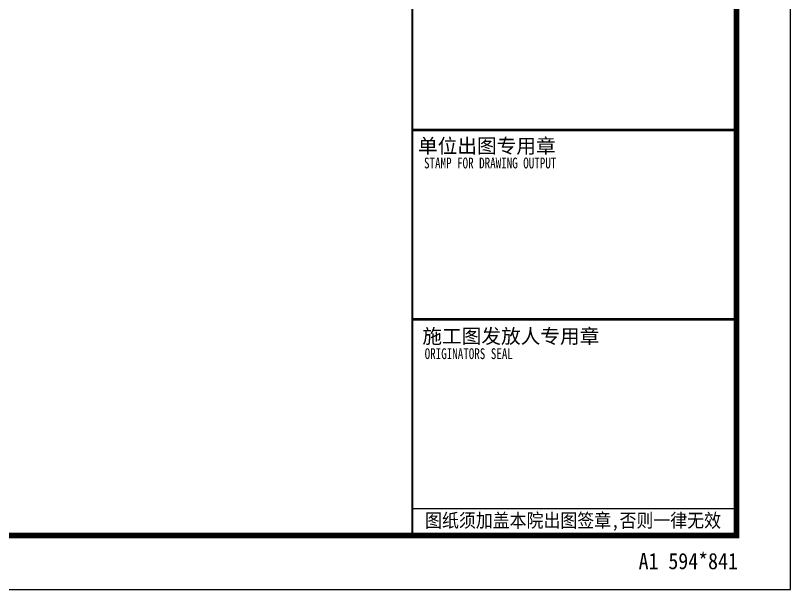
# Model space of a CAD drawing. Extents: x -24961 to 905641, y -154323 to 635957.
# Drawn here: x 447766 to 462111, y -154323 to -143703 of the extents above; entities that cross this region are included whole.
import ezdxf
from ezdxf.enums import TextEntityAlignment as Align

# ---------------------------------------------------------------- set-up
doc = ezdxf.new("R2010")
doc.units = 0
doc.header["$LTSCALE"] = 1000
doc.header["$MEASUREMENT"] = 0
doc.layers.add('图框', color=146, linetype='Continuous')
doc.styles.add('-宋体', font='SimSun.ttf', dxfattribs={"width": 0.8})

# ---------------------------------------------------------------- blocks, each defined once
blk = doc.blocks.new('3R2RT34')
at = {"color": 143}
for p, q in [((1882901, 182076), (1882901, 152576)), ((1888901, 152576), (1888901, 182076)), ((1882901, 152576), (1888901, 152576))]:
    blk.add_line(p, q, dxfattribs=at)
blk.add_lwpolyline([(1805801, 151576), (1889901, 151576), (1889901, 210976), (1805801, 210976)], close=True, dxfattribs=at)
at = {"color": 143, "const_width": 100}
blk.add_lwpolyline([(1808301, 152576), (1888901, 152576), (1888901, 209976), (1808301, 209976)], close=True, dxfattribs=at)
at = {"color": 143, "const_width": 40}
blk.add_lwpolyline([(1882901, 152576), (1882901, 209976)], dxfattribs=at)
at = {"layer": '图框'}
blk.add_line((1882901, 153076), (1888901, 153076), dxfattribs=at)
at = {"layer": '图框', "const_width": 50}
for points in [[(1882901, 160076), (1888901, 160076)], [(1882901, 156576), (1888901, 156576)]]:
    blk.add_lwpolyline(points, dxfattribs=at)
at = {"layer": '图框', "style": '-宋体'}
for s, height, p in [('单位出图专用章', 266.9, (1883007, 159650)), ('施工图发放人专用章', 267, (1883086, 156130))]:
    blk.add_text(s, height=height, dxfattribs=at).set_placement(p)
at = {"layer": '图框', "style": '-宋体', "width": 0.75}
blk.add_text('STAMP FOR DRAWING OUTPUT', height=200, dxfattribs=at).set_placement((1884342, 159368), align=Align.CENTER)
blk.add_text('ORIGINATORS SEAL', height=200, dxfattribs=at).set_placement((1883130, 155840))
at = {"layer": '图框', "style": '-宋体', "width": 0.9}
blk.add_text('图纸须加盖本院出图签章,否则一律无效', height=255, dxfattribs=at).set_placement((1885876, 152842), align=Align.MIDDLE)
blk.add_text('A1 594*841', height=300, dxfattribs=at).set_placement((1887090, 151862), align=Align.BOTTOM_LEFT)

msp = doc.modelspace()

# ---------------------------------------------------------------- block references
msp.add_blockref('3R2RT34', (-1427790.1, -305899.5))

doc.saveas('drawing.dxf')
